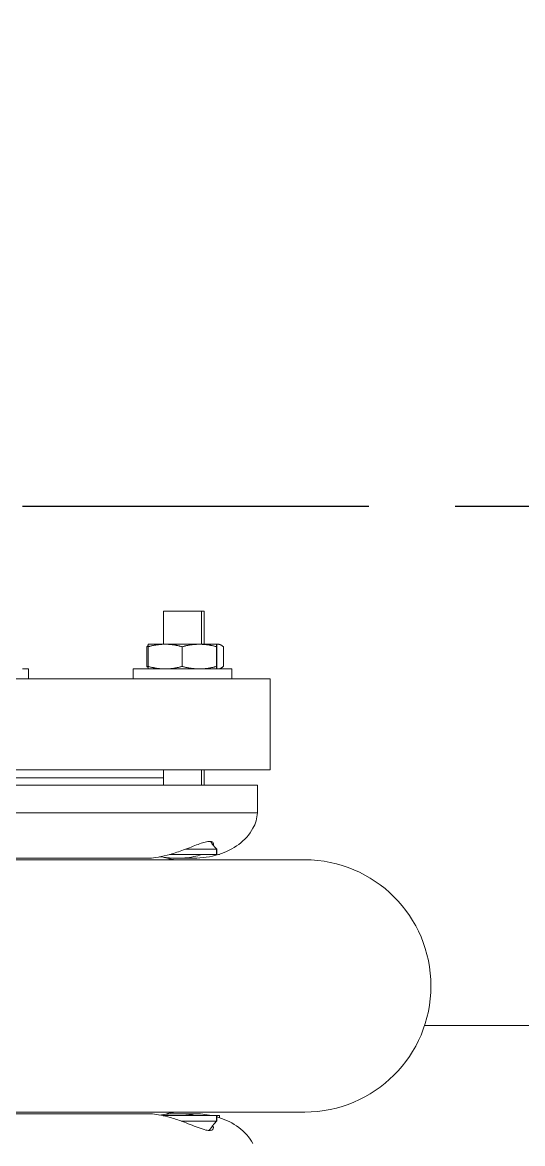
# Model space of a CAD drawing. Header units: inches. Extents: x 19 to 503, y 7 to 322.
# Drawn here: x 96.79 to 100.91, y 144.52 to 153.74 of the extents above; entities that cross this region are included whole.
import ezdxf

# ---------------------------------------------------------------- set-up
doc = ezdxf.new("R2010")
doc.units = ezdxf.units.IN
doc.header["$LTSCALE"] = 15
doc.header["$MEASUREMENT"] = 0
doc.linetypes.add('DASHED_SPACE', pattern=[0.2067, 0.1654, -0.0413])
for name, color, linetype, lineweight in [('Sketch Geometry (ANSI)', 7, 'Continuous', 25), ('Symbol (ANSI)', 7, 'Continuous', 25), ('Visible (ANSI)', 7, 'Continuous', 50)]:
    doc.layers.add(name, color=color, linetype=linetype, lineweight=lineweight)
doc.styles.add('MEMCOR Medium', font='arial.ttf')
doc.dimstyles.new('Default (ANSI)$7', dxfattribs={"dimscale": 15, "dimtxt": 0.15, "dimasz": 0.098425, "dimexe": 0.125, "dimexo": 0.0625, "dimgap": 0.031496, "dimtad": 0, "dimtih": 1, "dimtoh": 1, "dimdec": 4, "dimrnd": 1e-08, "dimzin": 3, "dimdsep": 46, "dimlunit": 5, "dimtxsty": 'MEMCOR Medium', "dimcen": 0.09, "dimdle": 0.393701, "dimclrd": 256, "dimclre": 256, "dimclrt": 256, "dimadec": 0, "dimazin": 1, "dimtfac": 0.8, "dimtofl": 0, "dimtmove": 0, "dimatfit": 3, "dimfxl": 1, "dimfrac": 1, "dimtolj": 1, "dimtzin": 4, "dimlwd": -1, "dimlwe": -1, "dimarcsym": 0})

msp = doc.modelspace()

# ---------------------------------------------------------------- linework, layer by layer
at = {"layer": 'Sketch Geometry (ANSI)', "linetype": 'DASHED_SPACE', "ltscale": 1.147418}
msp.add_line((128.102106, 149.75937), (32.047706, 149.75937), dxfattribs=at)
at = {"layer": 'Visible (ANSI)', "linetype": 'Continuous', "lineweight": 18}
for p, q in [((98.266281, 148.89937), (97.953781, 148.89937)), ((97.953781, 148.627371), (97.953781, 148.89937)), ((98.287354, 148.89937), (98.266281, 148.89937)), ((98.266281, 148.627371), (98.266281, 148.89937)), ((98.287354, 148.627371), (98.287354, 148.89937)), ((97.828531, 148.627371), (97.828521, 148.627366)), ((97.967159, 148.627371), (97.828531, 148.627371)), ((98.248649, 148.627371), (97.967159, 148.627371)), ((98.391521, 148.627371), (98.248649, 148.627371)), ((98.391531, 148.627371), (98.391521, 148.627371)), ((98.402366, 148.627371), (98.391531, 148.627371)), ((98.391531, 148.627371), (98.391542, 148.627366)), ((98.412604, 148.627371), (98.402366, 148.627371)), ((98.412604, 148.627371), (98.423228, 148.622416)), ((97.816409, 148.607064), (97.816409, 148.444677)), ((97.827124, 148.607064), (97.827124, 148.444677)), ((98.107195, 148.607064), (98.107195, 148.444677)), ((98.390102, 148.607064), (98.390102, 148.444677)), ((98.392939, 148.607064), (98.392939, 148.444677)), ((98.445798, 148.607064), (98.445798, 148.444677)), ((98.412604, 148.424371), (98.423228, 148.429325)), ((95.991816, 148.344371), (98.830839, 148.344371)), ((96.844595, 148.424371), (96.793722, 148.424371)), ((96.844595, 148.424371), (96.844595, 148.344371)), ((98.516031, 148.424371), (97.704031, 148.424371)), ((97.704031, 148.424371), (97.704031, 148.344371)), ((97.828531, 148.424371), (97.828521, 148.424376)), ((98.391531, 148.424371), (98.391542, 148.424376)), ((98.516031, 148.424371), (98.516031, 148.344371)), ((98.830839, 148.344371), (98.830839, 147.594371)), ((96.016693, 147.594371), (98.830839, 147.594371)), ((96.543972, 147.530191), (97.953781, 147.530191)), ((97.953781, 147.46937), (97.953781, 147.594371)), ((98.266281, 147.46937), (98.266281, 147.594371)), ((98.287354, 147.46937), (98.287354, 147.594371)), ((96.052422, 147.46937), (98.725839, 147.46937)), ((98.725839, 147.46937), (98.725839, 147.241173)), ((96.068503, 147.241173), (98.725839, 147.241173)), ((98.338929, 147.006799), (98.355818, 146.98737)), ((98.355818, 146.98737), (98.351827, 146.98737)), ((96.614012, 146.86937), (97.824394, 146.86937)), ((98.390531, 146.89937), (98.004268, 146.89937)), ((98.070828, 146.86937), (98.201039, 146.86937)), ((98.390531, 146.943411), (98.136038, 146.943411)), ((98.390531, 146.89937), (98.390531, 146.943411)), ((98.391264, 146.89937), (98.390531, 146.89937)), ((98.391264, 146.943411), (98.391264, 146.89937)), ((98.415104, 146.89937), (98.4053, 146.89937)), ((98.415104, 146.89937), (98.415104, 146.902402)), ((99.115839, 146.856003), (95.959893, 146.856003)), ((101.325822, 145.49437), (100.100207, 145.49437)), ((95.716898, 144.782738), (99.115839, 144.782738)), ((97.824394, 144.76937), (96.614012, 144.76937)), ((97.947423, 144.75351), (98.390531, 144.75351)), ((98.201039, 144.76937), (98.070828, 144.76937)), ((98.390531, 144.709469), (98.390531, 144.75351)), ((98.390531, 144.75351), (98.391264, 144.75351)), ((98.391264, 144.75351), (98.415104, 144.75351)), ((98.391264, 144.75351), (98.391264, 144.709469)), ((98.415104, 144.75351), (98.415104, 144.736339)), ((98.097775, 144.709469), (98.390531, 144.709469)), ((98.326558, 144.631851), (98.355818, 144.66551)), ((98.351827, 144.66551), (98.355818, 144.66551))]:
    msp.add_line(p, q, dxfattribs=at)
for centre, radius, start, end in [((98.437326, 147.25637), 0.288913, 330.6582796, 356.9846737), ((98.323705, 147.32024), 0.419254, 306.3850961, 330.6582796), ((98.249514, 147.420925), 0.544322, 286.9731481, 306.3850961), ((98.089463, 147.274057), 0.418848, 252.011788, 266.471546), ((98.201039, 147.579748), 0.710378, 270, 286.9731481), ((99.115839, 145.81937), 1.036632, 270, 90), ((98.089463, 144.364684), 0.418848, 93.528454, 107.988212), ((98.201039, 144.058993), 0.710378, 77.8699597, 90), ((98.201039, 144.058993), 0.710378, 73.0268519, 74.4677179), ((98.249514, 144.217815), 0.544322, 53.6149039, 73.0268519), ((98.323705, 144.318501), 0.419254, 29.3417204, 53.6149039)]:
    msp.add_arc(centre, radius, start, end, dxfattribs=at)
for points, weights in [([(97.816409, 148.607064), (97.822111, 148.612038), (97.827486, 148.615744)], [1, 1.0090383393, 1.01377200719]), ([(97.827124, 148.607064), (97.827872, 148.627063), (97.828521, 148.627366)], [1, 1.03735902917, 1.00117293374]), ([(97.967159, 148.627371), (97.902169, 148.627371), (97.827124, 148.607064)], [1, 1.0379548493, 1]), ([(98.107195, 148.607064), (98.03215, 148.627371), (97.967159, 148.627371)], [1, 1.0379548493, 1]), ([(98.248649, 148.627371), (98.183, 148.627371), (98.107195, 148.607064)], [1, 1.0379548493, 1]), ([(98.390102, 148.607064), (98.314298, 148.627371), (98.248649, 148.627371)], [1, 1.0379548493, 1]), ([(98.391521, 148.627371), (98.390863, 148.627371), (98.390102, 148.607064)], [1, 1.0379548493, 1]), ([(98.392939, 148.607064), (98.392179, 148.627371), (98.391521, 148.627371)], [1, 1.0379548493, 1]), ([(98.402366, 148.627371), (98.39714, 148.627371), (98.391864, 148.626098)], [1, 1.00957055719, 1.01431456038]), ([(98.445798, 148.607064), (98.422523, 148.627371), (98.402366, 148.627371)], [1, 1.0379548493, 1]), ([(97.827259, 148.610541), (97.821897, 148.608889), (97.816409, 148.607064)], [1.00602302446, 1.00329810217, 1]), ([(97.827486, 148.435997), (97.822111, 148.439703), (97.816409, 148.444677)], [1.01377200719, 1.0090383393, 1]), ([(97.816409, 148.444677), (97.821897, 148.442852), (97.827259, 148.4412)], [1, 1.00329810217, 1.00602302446]), ([(97.828521, 148.424376), (97.827872, 148.424678), (97.827124, 148.444677)], [1.00117293374, 1.03735902917, 1]), ([(97.827124, 148.444677), (97.902169, 148.424371), (97.967159, 148.424371)], [1, 1.0379548493, 1]), ([(97.967159, 148.424371), (98.03215, 148.424371), (98.107195, 148.444677)], [1, 1.0379548493, 1]), ([(98.107195, 148.444677), (98.183, 148.424371), (98.248649, 148.424371)], [1, 1.0379548493, 1]), ([(98.248649, 148.424371), (98.314298, 148.424371), (98.390102, 148.444677)], [1, 1.0379548493, 1]), ([(98.390102, 148.444677), (98.390863, 148.424371), (98.391521, 148.424371)], [1, 1.0379548493, 1]), ([(98.391521, 148.424371), (98.392179, 148.424371), (98.392939, 148.444677)], [1, 1.0379548493, 1]), ([(98.402366, 148.424371), (98.422523, 148.424371), (98.445798, 148.444677)], [1, 1.0379548493, 1]), ([(98.391864, 148.425643), (98.39714, 148.424371), (98.402366, 148.424371)], [1.01431456038, 1.00957055719, 1]), ([(98.390531, 146.943411), (98.369783, 146.967017), (98.351827, 146.98737)], [1, 1.00267954782, 1]), ([(98.35256, 146.98737), (98.370516, 146.967017), (98.391264, 146.943411)], [1, 1.00267954782, 1]), ([(98.351827, 144.66551), (98.369783, 144.685863), (98.390531, 144.709469)], [1, 1.00267954782, 1]), ([(98.391264, 144.709469), (98.370516, 144.685863), (98.35256, 144.66551)], [1, 1.00267954782, 1])]:
    msp.add_rational_spline(points, weights, degree=2, dxfattribs=at)
for points, knots in [([(98.007687, 146.900313), (98.045769, 146.910867), (98.083597, 146.923882), (98.162729, 146.953242), (98.203381, 146.969876), (98.238321, 146.98272)], [-0.679255692, -0.679255692, -0.679255692, -0.679255692, -0.375783136, -0.375783136, -0.000065342, -0.000065342, -0.000065342, -0.000065342]), ([(98.238321, 146.98272), (98.255044, 146.988867), (98.270488, 146.994233), (98.300831, 147.00315), (98.315026, 147.006154), (98.337761, 147.007605), (98.346403, 147.006324), (98.360991, 146.999091), (98.364869, 146.991765), (98.364156, 146.98272)], [-0.853530108, -0.853530108, -0.853530108, -0.853530108, -0.673931626, -0.673931626, -0.462453658, -0.462453658, -0.264803427, -0.264803427, -0.000211713, -0.000211713, -0.000211713, -0.000211713]), ([(97.824394, 146.86937), (97.828514, 146.86937), (97.832844, 146.869451), (97.858695, 146.87042), (97.88381, 146.873195), (97.942268, 146.883517), (97.974745, 146.891184), (98.007687, 146.900313)], [-0.554474127, -0.554474127, -0.554474127, -0.554474127, -0.502920157, -0.502920157, -0.261137559, -0.261137559, -0.000088707, -0.000088707, -0.000088707, -0.000088707]), ([(98.070828, 146.86937), (98.057405, 146.86937), (98.044066, 146.869696), (97.992917, 146.871968), (97.957492, 146.875727), (97.924613, 146.879708), (97.923338, 146.879864), (97.922069, 146.880019)], [-2.352656407, -2.352656407, -2.352656407, -2.352656407, -2.255257183, -2.255257183, -1.974496331, -1.974496331, -1.963106578, -1.963106578, -1.963106578, -1.963106578]), ([(98.265428, 146.89937), (98.246691, 146.892544), (98.225636, 146.886542), (98.179164, 146.876954), (98.154285, 146.873516), (98.109194, 146.870032), (98.089927, 146.86937), (98.070828, 146.86937)], [-2.86307566, -2.86307566, -2.86307566, -2.86307566, -2.678099034, -2.678099034, -2.491240177, -2.491240177, -2.352656407, -2.352656407, -2.352656407, -2.352656407]), ([(98.007687, 144.738427), (97.981644, 144.745645), (97.955813, 144.75198), (97.907087, 144.761786), (97.884718, 144.765224), (97.849555, 144.768709), (97.836162, 144.76937), (97.824394, 144.76937)], [-2.871544461, -2.871544461, -2.871544461, -2.871544461, -2.678099034, -2.678099034, -2.491240177, -2.491240177, -2.352656407, -2.352656407, -2.352656407, -2.352656407]), ([(97.922068, 144.758722), (97.943854, 144.761389), (97.967086, 144.763993), (98.016733, 144.76801), (98.04345, 144.76937), (98.070828, 144.76937)], [-0.966549554, -0.966549554, -0.966549554, -0.966549554, -0.765579916, -0.765579916, -0.554474127, -0.554474127, -0.554474127, -0.554474127]), ([(98.070828, 144.76937), (98.077514, 144.76937), (98.08424, 144.769289), (98.12268, 144.76832), (98.153751, 144.765546), (98.195308, 144.758542), (98.206935, 144.756167), (98.218045, 144.753504)], [-0.554474127, -0.554474127, -0.554474127, -0.554474127, -0.502920157, -0.502920157, -0.261137559, -0.261137559, -0.161737743, -0.161737743, -0.161737743, -0.161737743]), ([(98.238321, 144.656021), (98.218147, 144.663436), (98.196113, 144.672102), (98.152403, 144.68911), (98.130933, 144.697395), (98.076344, 144.717334), (98.042117, 144.728886), (98.007687, 144.738427)], [-0.676925671, -0.676925671, -0.676925671, -0.676925671, -0.460674817, -0.460674817, -0.272898687, -0.272898687, -0.000063868, -0.000063868, -0.000063868, -0.000063868]), ([(98.364156, 144.656021), (98.36464, 144.649873), (98.363001, 144.644507), (98.354902, 144.635591), (98.347687, 144.632586), (98.328364, 144.631136), (98.316785, 144.632416), (98.284755, 144.63965), (98.262926, 144.646976), (98.238321, 144.656021)], [-0.853530108, -0.853530108, -0.853530108, -0.853530108, -0.673931626, -0.673931626, -0.462453658, -0.462453658, -0.264803427, -0.264803427, -0.000211713, -0.000211713, -0.000211713, -0.000211713])]:
    msp.add_open_spline(points, degree=3, knots=knots, dxfattribs=at)
for points in [[(98.364156, 146.98272), (98.36398, 146.980497), (98.363535, 146.978162), (98.362818, 146.975736)], [(98.358806, 144.672587), (98.361981, 144.666652), (98.363759, 144.661046), (98.364156, 144.656021)]]:
    msp.add_open_spline(points, degree=3, dxfattribs=at)

# ---------------------------------------------------------------- leaders
at = {"layer": 'Symbol (ANSI)', "annotation_type": 0, "has_hookline": 1, "hookline_direction": 1, "text_width": 70.153652}
msp.add_leader([(108.665839, 150.979706), (101.20428, 174.752589), (99.727902, 174.752589)], dimstyle='Default (ANSI)$7', override={"dimasz": 0.098425, "dimtad": 0, "dimldrblk": 'Dot'}, dxfattribs=at)

doc.saveas('drawing.dxf')
